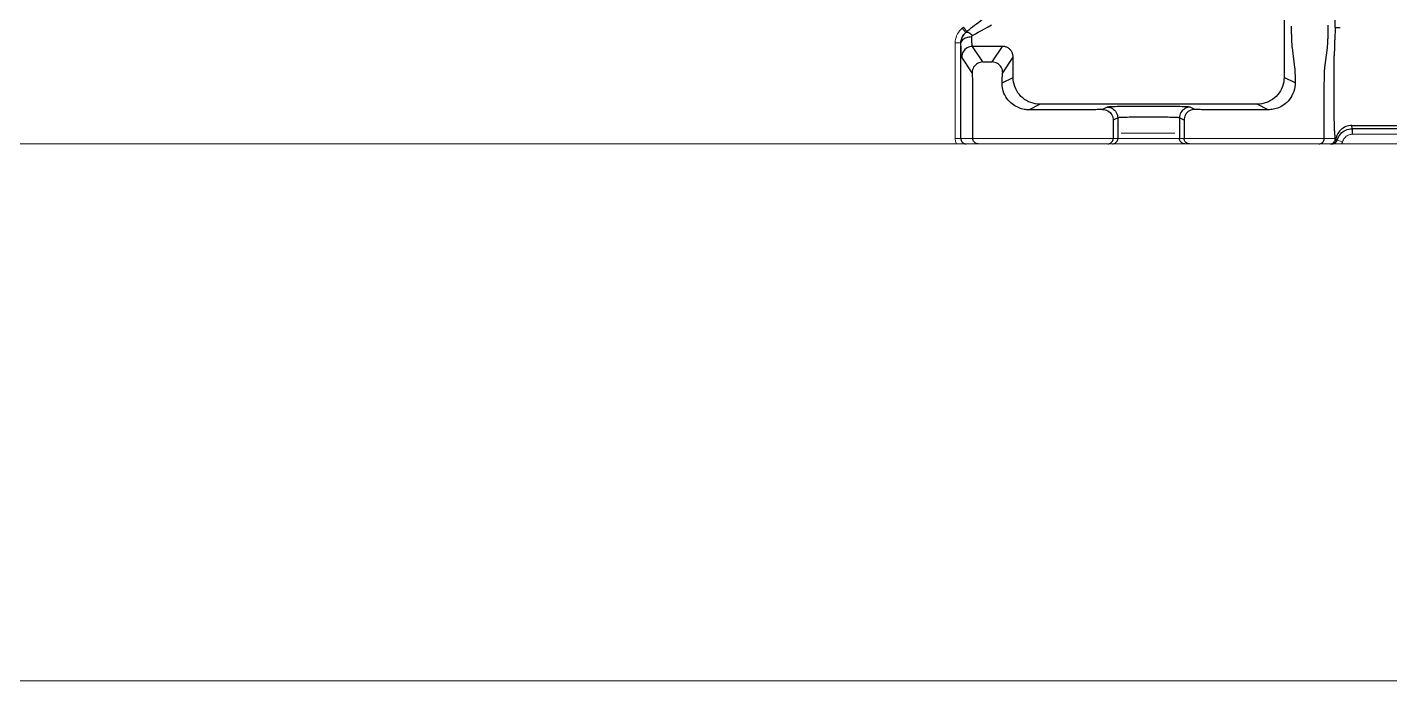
# Model space of a CAD drawing. Header units: millimetres. Extents: x 100 to 940, y 100 to 694.
# Drawn here: x 599.228 to 603.985, y 555.85 to 558.132 of the extents above; entities that cross this region are included whole.
import ezdxf

# ---------------------------------------------------------------- set-up
doc = ezdxf.new("R2010")
doc.units = ezdxf.units.MM
for name, color, linetype, lineweight in [('DTM_CURVE', 7, 'Continuous', 9), ('OUTLINE', 6, 'Continuous', 9), ('PAREDE', 7, 'Continuous', 9)]:
    doc.layers.add(name, color=color, linetype=linetype, lineweight=lineweight)

msp = doc.modelspace()

# ---------------------------------------------------------------- linework, layer by layer
at = {"color": 9, "linetype": 'Continuous'}
for p, q in [((603.6158, 559.1084), (603.6158, 557.957)), ((603.7947, 558.1317), (603.7947, 559.1108)), ((603.7702, 558.1308), (603.7703, 558.1393)), ((602.5044, 558.1134), (602.5043, 558.1134)), ((602.5044, 558.1134), (602.5087, 558.1171)), ((603.6405, 558.1354), (603.6406, 558.127)), ((603.793, 558.0957), (603.7927, 558.0898)), ((603.7934, 558.1023), (603.793, 558.0957)), ((603.7941, 558.1147), (603.7934, 558.1038)), ((603.7934, 558.1038), (603.7934, 558.1023)), ((603.7943, 558.1189), (603.7941, 558.1147)), ((603.7944, 558.1222), (603.7943, 558.1189)), ((603.7945, 558.1245), (603.7944, 558.1222)), ((603.7947, 558.1317), (603.7946, 558.1303)), ((603.7946, 558.1303), (603.7946, 558.129)), ((603.7946, 558.129), (603.7946, 558.1277)), ((603.7946, 558.1277), (603.7946, 558.1265)), ((603.7946, 558.1265), (603.7946, 558.1255)), ((602.4875, 558.0774), (602.4877, 558.0773)), ((602.6326, 558.0655), (602.5282, 558.0655)), ((602.5646, 558.0109), (602.5282, 558.0655)), ((602.5962, 558.0109), (602.6326, 558.0655)), ((603.6437, 558.0603), (603.6526, 557.9915)), ((603.7913, 558.0503), (603.7912, 558.0469)), ((603.7912, 558.0469), (603.7912, 558.0435)), ((603.7914, 558.0571), (603.7913, 558.0537)), ((603.7913, 558.0537), (603.7913, 558.0503)), ((603.7915, 558.0607), (603.7914, 558.0571)), ((603.7916, 558.0644), (603.7915, 558.0607)), ((603.7917, 558.0682), (603.7916, 558.0644)), ((603.7919, 558.0723), (603.7917, 558.0682)), ((603.792, 558.0766), (603.7919, 558.0723)), ((603.7922, 558.081), (603.792, 558.0766)), ((603.7924, 558.0855), (603.7922, 558.081)), ((603.7927, 558.0898), (603.7924, 558.0855)), ((602.5271, 557.9735), (602.4907, 558.028)), ((602.5646, 558.0109), (602.5962, 558.0109)), ((602.6337, 557.9735), (602.67, 558.0279)), ((602.67, 557.957), (602.67, 558.0279)), ((603.7912, 558.0435), (603.7911, 558.04)), ((603.7911, 558.04), (603.7911, 558.0365)), ((603.7911, 558.0365), (603.7911, 558.0329)), ((603.7911, 557.8205), (603.7911, 558.0329)), ((602.6316, 557.9378), (602.67, 557.957)), ((603.6545, 557.9377), (603.6158, 557.957)), ((603.7562, 557.7435), (603.7562, 557.919)), ((602.5296, 557.7435), (602.5296, 557.8986)), ((602.725, 557.844), (602.7637, 557.8633)), ((603.5221, 557.8633), (602.7637, 557.8633)), ((603.5608, 557.844), (603.5221, 557.8633)), ((602.9977, 557.8532), (602.9817, 557.8452)), ((603.0351, 557.8157), (603.0192, 557.8077)), ((603.0192, 557.8077), (603.0192, 557.7435)), ((603.0351, 557.8157), (603.0351, 557.7435)), ((603.2506, 557.8157), (603.2506, 557.7435)), ((603.2666, 557.8077), (603.2506, 557.8157)), ((603.2666, 557.8077), (603.2666, 557.7435)), ((603.3041, 557.8452), (603.2881, 557.8532)), ((603.5608, 557.844), (603.3732, 557.844)), ((603.7912, 557.8138), (603.7911, 557.8205)), ((603.7912, 557.8072), (603.7912, 557.8138)), ((603.7913, 557.8023), (603.7912, 557.8072)), ((603.7914, 557.7973), (603.7913, 557.8023)), ((603.7915, 557.7923), (603.7914, 557.7973)), ((603.7917, 557.7871), (603.7915, 557.7923)), ((603.7918, 557.7836), (603.7917, 557.7871)), ((603.792, 557.7801), (603.7918, 557.7836)), ((603.7921, 557.7764), (603.792, 557.7801)), ((603.8526, 557.7893), (604.5798, 557.7893)), ((603.8541, 557.7779), (603.8526, 557.7893)), ((603.8541, 557.7779), (603.8541, 557.7583)), ((603.2854, 557.7248), (603.2821, 557.7251)), ((603.7783, 557.7248), (603.7813, 557.725))]:
    msp.add_line(p, q, dxfattribs=at)
at = {"color": 7, "linetype": 'Continuous'}
for p, q in [((602.5043, 558.1134), (602.5087, 558.1171)), ((602.4875, 557.7435), (602.4875, 558.0774)), ((604.8178, 557.7779), (603.8541, 557.7779))]:
    msp.add_line(p, q, dxfattribs=at)
for points in [[(602.5722, 558.1671), (602.5646, 558.1609), (602.5572, 558.1549), (602.5498, 558.1491), (602.5426, 558.1435), (602.5354, 558.1381), (602.5284, 558.1327), (602.5216, 558.1275), (602.515, 558.1223), (602.5087, 558.1171)], [(602.5043, 558.1134), (602.501, 558.1104), (602.4979, 558.107), (602.4952, 558.1033), (602.4929, 558.0994), (602.491, 558.0952), (602.4894, 558.0909), (602.4883, 558.0865), (602.4877, 558.082), (602.4875, 558.0774)], [(603.801, 557.738), (603.8031, 557.7437), (603.8058, 557.7492), (603.809, 557.7542), (603.8126, 557.7588), (603.8166, 557.763), (603.821, 557.7667), (603.8259, 557.77), (603.8311, 557.7728), (603.8366, 557.775), (603.8423, 557.7766), (603.8481, 557.7776), (603.8541, 557.7779)], [(602.4875, 557.7435), (602.4876, 557.7411), (602.4881, 557.7386), (602.4889, 557.7363), (602.49, 557.7341), (602.4913, 557.7321), (602.4929, 557.7303), (602.4948, 557.7287), (602.4968, 557.7273), (602.4989, 557.7262), (602.5013, 557.7254), (602.5037, 557.7249), (602.5062, 557.7248)], [(603.783, 557.7248), (603.7851, 557.7249), (603.7872, 557.7253), (603.7893, 557.7258), (603.7912, 557.7266), (603.793, 557.7276), (603.7947, 557.7288), (603.7962, 557.7301), (603.7975, 557.7316), (603.7986, 557.7331), (603.7996, 557.7347), (603.8004, 557.7363), (603.801, 557.738)]]:
    msp.add_lwpolyline(points, dxfattribs=at)
at = {"color": 9, "linetype": 'Continuous'}
for points in [[(602.5284, 558.1032), (602.5382, 558.1087), (602.5484, 558.1145), (602.5592, 558.1207), (602.5705, 558.127), (602.5822, 558.1336), (602.5945, 558.1404)], [(602.4877, 558.0773), (602.4879, 558.0819), (602.4885, 558.0864), (602.4896, 558.0909), (602.4911, 558.0952), (602.493, 558.0993), (602.4953, 558.1032), (602.498, 558.1069), (602.501, 558.1103), (602.5044, 558.1134)], [(602.5252, 558.0983), (602.5204, 558.0981), (602.5156, 558.0975), (602.5111, 558.0966), (602.5067, 558.0953), (602.5027, 558.0938), (602.499, 558.092), (602.4958, 558.0899), (602.4931, 558.0877), (602.4908, 558.0852), (602.4892, 558.0827), (602.4881, 558.08), (602.4877, 558.0773)], [(602.5284, 558.1032), (602.525, 558.106), (602.5217, 558.1084), (602.5185, 558.1105), (602.5155, 558.1122), (602.5127, 558.1134), (602.5101, 558.1141), (602.5079, 558.1143), (602.5059, 558.1141), (602.5044, 558.1134)], [(602.5252, 558.0983), (602.5252, 558.099), (602.5253, 558.0996), (602.5255, 558.1002), (602.5258, 558.1007), (602.5261, 558.1013), (602.5266, 558.1018), (602.5271, 558.1023), (602.5277, 558.1028), (602.5284, 558.1032)], [(602.5282, 558.0655), (602.5279, 558.066), (602.5276, 558.0669), (602.5273, 558.0683), (602.527, 558.0702), (602.5267, 558.0724), (602.5265, 558.0751), (602.5262, 558.0781), (602.526, 558.0815), (602.5257, 558.0853), (602.5255, 558.0894), (602.5253, 558.0937), (602.5252, 558.0983)], [(603.6406, 558.127), (603.6408, 558.1185), (603.6409, 558.1144), (603.6411, 558.1103), (603.6412, 558.1064), (603.6413, 558.1025), (603.6414, 558.0987), (603.6415, 558.0951), (603.6417, 558.0916), (603.6418, 558.0882), (603.642, 558.085), (603.6421, 558.082), (603.6422, 558.0792), (603.6424, 558.0765), (603.6425, 558.074), (603.6427, 558.0717), (603.6428, 558.0696), (603.643, 558.0676), (603.6431, 558.0658), (603.6433, 558.0642), (603.6434, 558.0627), (603.6435, 558.0614), (603.6437, 558.0603)], [(603.7581, 557.9915), (603.7671, 558.0603), (603.7672, 558.0614), (603.7674, 558.0627), (603.7675, 558.0641), (603.7676, 558.0657), (603.7678, 558.0674), (603.7679, 558.0694), (603.7681, 558.0715), (603.7682, 558.0737), (603.7684, 558.0762), (603.7685, 558.0788), (603.7686, 558.0817), (603.7688, 558.0847), (603.7689, 558.0878), (603.7691, 558.0911), (603.7692, 558.0946), (603.7693, 558.0982), (603.7695, 558.102), (603.7696, 558.1059), (603.7697, 558.1098), (603.7698, 558.1139), (603.7699, 558.118), (603.77, 558.1223), (603.7701, 558.1265), (603.7702, 558.1308)], [(603.7946, 558.1255), (603.7946, 558.125), (603.7945, 558.1245)], [(603.7947, 558.1317), (603.7954, 558.1317), (603.8118, 558.1317)], [(602.4907, 558.028), (602.4904, 558.0288), (602.4901, 558.0302), (602.4898, 558.0323), (602.4896, 558.035), (602.4893, 558.0384), (602.489, 558.0424), (602.4887, 558.047), (602.4885, 558.0522), (602.4883, 558.0579), (602.4881, 558.0639), (602.4879, 558.0704), (602.4877, 558.0773)], [(602.5282, 558.0655), (602.5233, 558.0651), (602.5185, 558.0642), (602.5139, 558.0626), (602.5095, 558.0604), (602.5054, 558.0577), (602.5017, 558.0545), (602.4985, 558.0508), (602.4958, 558.0467), (602.4936, 558.0423), (602.492, 558.0377), (602.4911, 558.0329), (602.4907, 558.028)], [(602.67, 558.0279), (602.6699, 558.0301), (602.6697, 558.0324), (602.6694, 558.0347), (602.6689, 558.0371), (602.6682, 558.0395), (602.6673, 558.0419), (602.6663, 558.0443), (602.6651, 558.0466), (602.6637, 558.0489), (602.6621, 558.051), (602.6604, 558.0531), (602.6586, 558.055), (602.6567, 558.0567), (602.6546, 558.0584), (602.6525, 558.0598), (602.6503, 558.0611), (602.648, 558.0622), (602.6457, 558.0631), (602.6434, 558.0639), (602.6411, 558.0645), (602.6389, 558.0649), (602.6367, 558.0653), (602.6346, 558.0654), (602.6326, 558.0655)], [(602.5646, 558.0109), (602.5597, 558.0106), (602.5549, 558.0096), (602.5502, 558.008), (602.5458, 558.0059), (602.5418, 558.0031), (602.5381, 557.9999), (602.5349, 557.9962), (602.5321, 557.9922), (602.53, 557.9878), (602.5284, 557.9831), (602.5274, 557.9783), (602.5271, 557.9735)], [(602.6337, 557.9735), (602.6334, 557.9783), (602.6324, 557.9831), (602.6308, 557.9878), (602.6286, 557.9922), (602.6259, 557.9962), (602.6227, 557.9999), (602.619, 558.0031), (602.6149, 558.0059), (602.6105, 558.008), (602.6059, 558.0096), (602.6011, 558.0106), (602.5962, 558.0109)], [(602.5296, 557.8986), (602.5296, 557.9047), (602.5295, 557.9107), (602.5295, 557.9167), (602.5294, 557.9227), (602.5293, 557.9287), (602.5292, 557.9345), (602.5291, 557.94), (602.529, 557.9452), (602.5288, 557.9501), (602.5287, 557.9546), (602.5285, 557.9587), (602.5283, 557.9624), (602.5281, 557.9655), (602.5279, 557.9681), (602.5277, 557.9702), (602.5275, 557.9718), (602.5273, 557.9729), (602.5271, 557.9735)], [(602.6316, 557.9378), (602.6316, 557.9406), (602.6317, 557.9433), (602.6318, 557.9459), (602.6319, 557.9486), (602.632, 557.9511), (602.632, 557.9536), (602.6321, 557.956), (602.6322, 557.9583), (602.6323, 557.9604), (602.6324, 557.9624), (602.6326, 557.9643), (602.6327, 557.966), (602.6328, 557.9675), (602.6329, 557.9688), (602.633, 557.97), (602.6331, 557.9709), (602.6332, 557.9718), (602.6334, 557.9724), (602.6335, 557.9729), (602.6336, 557.9733), (602.6337, 557.9735)], [(602.7637, 557.8633), (602.7555, 557.8637), (602.7474, 557.8647), (602.7394, 557.8665), (602.7316, 557.869), (602.7241, 557.8721), (602.7168, 557.8759), (602.7099, 557.8803), (602.7035, 557.8852), (602.6974, 557.8908), (602.6919, 557.8968), (602.6869, 557.9033), (602.6825, 557.9102), (602.6788, 557.9174), (602.6756, 557.925), (602.6732, 557.9328), (602.6714, 557.9408), (602.6703, 557.9489), (602.67, 557.957)], [(603.6158, 557.957), (603.6154, 557.9489), (603.6144, 557.9408), (603.6126, 557.9328), (603.6101, 557.925), (603.607, 557.9174), (603.6032, 557.9102), (603.5988, 557.9033), (603.5939, 557.8968), (603.5883, 557.8908), (603.5823, 557.8852), (603.5758, 557.8803), (603.5689, 557.8759), (603.5617, 557.8721), (603.5541, 557.869), (603.5463, 557.8665), (603.5384, 557.8647), (603.5303, 557.8637), (603.5221, 557.8633)], [(603.6526, 557.9915), (603.6529, 557.9893), (603.6531, 557.9865), (603.6533, 557.9833), (603.6535, 557.9794), (603.6537, 557.975), (603.6539, 557.9703), (603.654, 557.9652), (603.6541, 557.9598), (603.6543, 557.9544), (603.6544, 557.9489), (603.6544, 557.9433), (603.6545, 557.9377)], [(603.7562, 557.919), (603.7562, 557.9256), (603.7562, 557.932), (603.7563, 557.9383), (603.7564, 557.9445), (603.7564, 557.9506), (603.7565, 557.9564), (603.7567, 557.962), (603.7568, 557.9672), (603.757, 557.9721), (603.7571, 557.9765), (603.7573, 557.9805), (603.7575, 557.984), (603.7577, 557.987), (603.7579, 557.9895), (603.7581, 557.9915)], [(602.6355, 557.9097), (602.6345, 557.9129), (602.6337, 557.9161), (602.6331, 557.9192), (602.6325, 557.9224), (602.6321, 557.9256), (602.6318, 557.9287), (602.6316, 557.9318), (602.6316, 557.9349), (602.6316, 557.9378)], [(602.725, 557.844), (602.721, 557.844), (602.7169, 557.8443), (602.7127, 557.8448), (602.7084, 557.8454), (602.7041, 557.8463), (602.6996, 557.8474), (602.6951, 557.8488), (602.6905, 557.8505), (602.6858, 557.8525), (602.681, 557.8549), (602.6762, 557.8576), (602.6714, 557.8607), (602.6666, 557.8643), (602.6619, 557.8683), (602.6573, 557.8728), (602.6528, 557.8778), (602.6485, 557.8833), (602.6446, 557.8893), (602.6411, 557.8957), (602.638, 557.9025), (602.6355, 557.9097)], [(603.6536, 557.9243), (603.6521, 557.9161), (603.6498, 557.9081), (603.6469, 557.9005), (603.6434, 557.8932), (603.6393, 557.8864), (603.6348, 557.8801), (603.63, 557.8744), (603.625, 557.8693), (603.6198, 557.8648), (603.6145, 557.8608), (603.6093, 557.8574), (603.604, 557.8545), (603.5988, 557.852), (603.5937, 557.8499), (603.5887, 557.8482), (603.5838, 557.8468), (603.5789, 557.8457), (603.5742, 557.8449), (603.5696, 557.8444), (603.5651, 557.8441), (603.5608, 557.844)], [(603.6545, 557.9377), (603.6545, 557.9354), (603.6544, 557.9331), (603.6543, 557.9309), (603.6541, 557.9287), (603.6539, 557.9265), (603.6536, 557.9243)], [(603.2881, 557.8532), (603.2871, 557.8534), (603.2851, 557.8536), (603.282, 557.8538), (603.2779, 557.8541), (603.2728, 557.8543), (603.2668, 557.8544), (603.2599, 557.8546), (603.2521, 557.8548), (603.2436, 557.8549), (603.2344, 557.8551), (603.2244, 557.8552), (603.214, 557.8553), (603.203, 557.8554), (603.1915, 557.8555), (603.1797, 557.8556), (603.1676, 557.8556), (603.1553, 557.8556), (603.143, 557.8557), (603.1306, 557.8556), (603.1183, 557.8556), (603.1062, 557.8556), (603.0944, 557.8555), (603.0829, 557.8554), (603.0719, 557.8553), (603.0614, 557.8552), (603.0515, 557.8551), (603.0422, 557.8549), (603.0337, 557.8548), (603.0259, 557.8546), (603.019, 557.8544), (603.013, 557.8543), (603.0078, 557.8541), (603.0037, 557.8538), (603.0007, 557.8536), (602.9987, 557.8534), (602.9977, 557.8532)], [(602.9817, 557.8452), (602.9813, 557.8451), (602.9804, 557.845), (602.979, 557.8449), (602.977, 557.8448), (602.9745, 557.8447), (602.9714, 557.8446), (602.9678, 557.8445), (602.9636, 557.8444), (602.959, 557.8443), (602.954, 557.8442), (602.9485, 557.8442), (602.9428, 557.8441), (602.9369, 557.8441), (602.9308, 557.844), (602.9247, 557.844), (602.9187, 557.844), (602.9127, 557.844), (602.725, 557.844)], [(602.9817, 557.8452), (602.9866, 557.8449), (602.9914, 557.8439), (602.996, 557.8424), (603.0004, 557.8402), (603.0045, 557.8375), (603.0082, 557.8342), (603.0114, 557.8305), (603.0141, 557.8265), (603.0163, 557.8221), (603.0179, 557.8174), (603.0188, 557.8126), (603.0192, 557.8077)], [(602.9977, 557.8532), (603.0025, 557.8529), (603.0074, 557.8519), (603.012, 557.8503), (603.0164, 557.8482), (603.0205, 557.8454), (603.0242, 557.8422), (603.0274, 557.8385), (603.0301, 557.8344), (603.0323, 557.8301), (603.0339, 557.8254), (603.0348, 557.8206), (603.0351, 557.8157)], [(603.2506, 557.8157), (603.2499, 557.8159), (603.2484, 557.8161), (603.2461, 557.8164), (603.243, 557.8166), (603.2392, 557.8168), (603.2348, 557.8169), (603.2296, 557.8171), (603.2239, 557.8173), (603.2175, 557.8175), (603.2107, 557.8176), (603.2033, 557.8177), (603.1956, 557.8178), (603.1874, 557.8179), (603.1789, 557.818), (603.1701, 557.8181), (603.1612, 557.8181), (603.1521, 557.8181), (603.1429, 557.8182), (603.1338, 557.8181), (603.1247, 557.8181), (603.1157, 557.8181), (603.107, 557.818), (603.0985, 557.8179), (603.0903, 557.8178), (603.0825, 557.8177), (603.0752, 557.8176), (603.0683, 557.8175), (603.0619, 557.8173), (603.0562, 557.8171), (603.051, 557.8169), (603.0465, 557.8168), (603.0428, 557.8166), (603.0397, 557.8164), (603.0374, 557.8161), (603.0359, 557.8159), (603.0351, 557.8157)], [(603.2881, 557.8532), (603.2832, 557.8529), (603.2784, 557.8519), (603.2738, 557.8503), (603.2694, 557.8482), (603.2653, 557.8454), (603.2616, 557.8422), (603.2584, 557.8385), (603.2557, 557.8344), (603.2535, 557.8301), (603.2519, 557.8254), (603.251, 557.8206), (603.2506, 557.8157)], [(603.3041, 557.8452), (603.2992, 557.8449), (603.2944, 557.8439), (603.2898, 557.8424), (603.2854, 557.8402), (603.2813, 557.8375), (603.2776, 557.8342), (603.2744, 557.8305), (603.2716, 557.8265), (603.2695, 557.8221), (603.2679, 557.8174), (603.2669, 557.8126), (603.2666, 557.8077)], [(603.3732, 557.844), (603.3674, 557.844), (603.3615, 557.844), (603.3555, 557.844), (603.3494, 557.8441), (603.3435, 557.8441), (603.3378, 557.8442), (603.3323, 557.8442), (603.3273, 557.8443), (603.3226, 557.8444), (603.3184, 557.8445), (603.3147, 557.8446), (603.3116, 557.8447), (603.309, 557.8448), (603.3069, 557.8449), (603.3054, 557.845), (603.3045, 557.8451), (603.3041, 557.8452)], [(603.795, 557.7435), (603.7948, 557.7442), (603.7947, 557.7449), (603.7946, 557.7457), (603.7945, 557.7466), (603.7944, 557.7475), (603.7943, 557.7485), (603.7941, 557.7497), (603.794, 557.7509), (603.7938, 557.7523), (603.7937, 557.7538), (603.7935, 557.7554), (603.7934, 557.7571), (603.7932, 557.7589), (603.7931, 557.7608), (603.7929, 557.7628), (603.7928, 557.7647), (603.7927, 557.7667), (603.7925, 557.7687), (603.7924, 557.7707), (603.7923, 557.7726), (603.7921, 557.7764)], [(603.8526, 557.7893), (603.8472, 557.789), (603.8419, 557.7882), (603.8366, 557.7869), (603.8315, 557.7852), (603.8266, 557.7829), (603.8219, 557.7802), (603.8175, 557.7771), (603.8135, 557.7737), (603.8098, 557.7698), (603.8065, 557.7656), (603.8036, 557.7612), (603.8012, 557.7565), (603.7992, 557.7516), (603.7978, 557.7465), (603.7968, 557.7414)], [(602.5483, 557.7248), (602.545, 557.7251), (602.5419, 557.7259), (602.5389, 557.7273), (602.5363, 557.7292), (602.5339, 557.7315), (602.5321, 557.7341), (602.5307, 557.7371), (602.5298, 557.7403), (602.5296, 557.7435)], [(603.0004, 557.7248), (603.0037, 557.7251), (603.0068, 557.7259), (603.0098, 557.7273), (603.0125, 557.7292), (603.0148, 557.7315), (603.0166, 557.7341), (603.018, 557.7371), (603.0189, 557.7403), (603.0192, 557.7435)], [(603.0164, 557.7248), (603.0197, 557.7251), (603.0228, 557.7259), (603.0258, 557.7273), (603.0284, 557.7292), (603.0308, 557.7315), (603.0326, 557.7341), (603.034, 557.7371), (603.0349, 557.7403), (603.0351, 557.7435)], [(603.2694, 557.7248), (603.2661, 557.7251), (603.263, 557.7259), (603.26, 557.7273), (603.2573, 557.7292), (603.255, 557.7315), (603.2531, 557.7341), (603.2518, 557.7371), (603.2509, 557.7403), (603.2506, 557.7435)], [(603.2821, 557.7251), (603.2789, 557.7259), (603.276, 557.7273), (603.2733, 557.7292), (603.271, 557.7315), (603.2691, 557.7341), (603.2677, 557.7371), (603.2669, 557.7403), (603.2666, 557.7435)], [(603.7375, 557.7248), (603.7407, 557.7251), (603.7439, 557.7259), (603.7468, 557.7273), (603.7495, 557.7292), (603.7518, 557.7315), (603.7537, 557.7341), (603.7551, 557.7371), (603.7559, 557.7403), (603.7562, 557.7435)], [(603.7762, 557.7248), (603.7795, 557.7251), (603.7826, 557.7259), (603.7856, 557.7273), (603.7883, 557.7292), (603.7906, 557.7315), (603.7924, 557.7341), (603.7938, 557.7371), (603.7947, 557.7403), (603.795, 557.7435)], [(603.7813, 557.725), (603.7842, 557.7257), (603.787, 557.7269), (603.7895, 557.7286), (603.7918, 557.7306), (603.7937, 557.7329), (603.7952, 557.7356), (603.7963, 557.7384), (603.7968, 557.7414)], [(603.795, 557.7435), (603.7951, 557.7432), (603.7953, 557.743), (603.7955, 557.7427)], [(603.7955, 557.7427), (603.7959, 557.7423), (603.7962, 557.7421), (603.7964, 557.7419), (603.7966, 557.7417), (603.7968, 557.7414)], [(603.7968, 557.7414), (603.7974, 557.7408), (603.798, 557.7403), (603.7986, 557.7397), (603.7993, 557.7392), (603.8001, 557.7386), (603.801, 557.738)]]:
    msp.add_lwpolyline(points, dxfattribs=at)
at = {"layer": 'DTM_CURVE', "color": 4, "linetype": 'Continuous'}
msp.add_line((603.235, 557.7623), (603.0475, 557.7623), dxfattribs=at)
at = {"layer": 'OUTLINE'}
for p, q in [((602.4917, 558.1285), (602.4961, 558.1322)), ((602.5043, 558.1134), (602.4917, 558.1285)), ((602.5087, 558.1171), (602.4961, 558.1322)), ((602.4875, 558.0774), (602.4678, 558.0774)), ((602.4678, 557.7435), (602.4678, 558.0774)), ((603.795, 557.7435), (602.4678, 557.7435)), ((603.8166, 557.7248), (602.4727, 557.7248)), ((603.801, 557.738), (603.8198, 557.7321)), ((604.8178, 557.7583), (603.8541, 557.7583))]:
    msp.add_line(p, q, dxfattribs=at)
for points in [[(602.4678, 558.0774), (602.4681, 558.0839), (602.469, 558.0903), (602.4706, 558.0966), (602.4728, 558.1027), (602.4755, 558.1086), (602.4788, 558.1141), (602.4826, 558.1193), (602.487, 558.1242), (602.4917, 558.1285)], [(602.4727, 557.7248), (602.4712, 557.7277), (602.47, 557.7307), (602.469, 557.7338), (602.4683, 557.737), (602.4679, 557.7403), (602.4678, 557.7435)], [(603.8198, 557.7321), (603.8194, 557.7309), (603.8189, 557.7296), (603.8184, 557.7283), (603.8178, 557.7271), (603.8172, 557.7259), (603.8166, 557.7248)], [(603.8541, 557.7583), (603.8504, 557.7581), (603.8467, 557.7575), (603.8431, 557.7565), (603.8396, 557.7551), (603.8362, 557.7533), (603.8331, 557.7512), (603.8301, 557.7487), (603.8274, 557.7459), (603.825, 557.7428), (603.8229, 557.7395), (603.8212, 557.7359), (603.8198, 557.7321)]]:
    msp.add_lwpolyline(points, dxfattribs=at)
at = {"layer": 'PAREDE'}
for p, q in [((607.4862, 557.7248), (596.2362, 557.7248)), ((594.3612, 555.8498), (672.1737, 555.8498))]:
    msp.add_line(p, q, dxfattribs=at)

doc.saveas('drawing.dxf')
